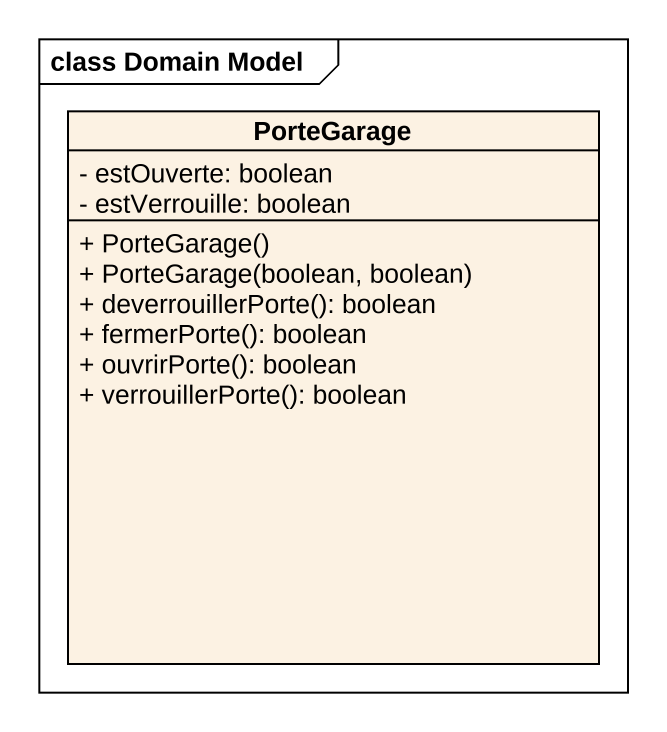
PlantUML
@startuml
mainframe class Domain Model
hide circle
hide empty members
skinparam classAttributeIconSize 0
class PorteGarage {
  - estOuverte: boolean
  - estVerrouille: boolean
  + PorteGarage()
  + PorteGarage(boolean, boolean)
  + deverrouillerPorte(): boolean
  + fermerPorte(): boolean
  + ouvrirPorte(): boolean
  + verrouillerPorte(): boolean
}
@enduml
